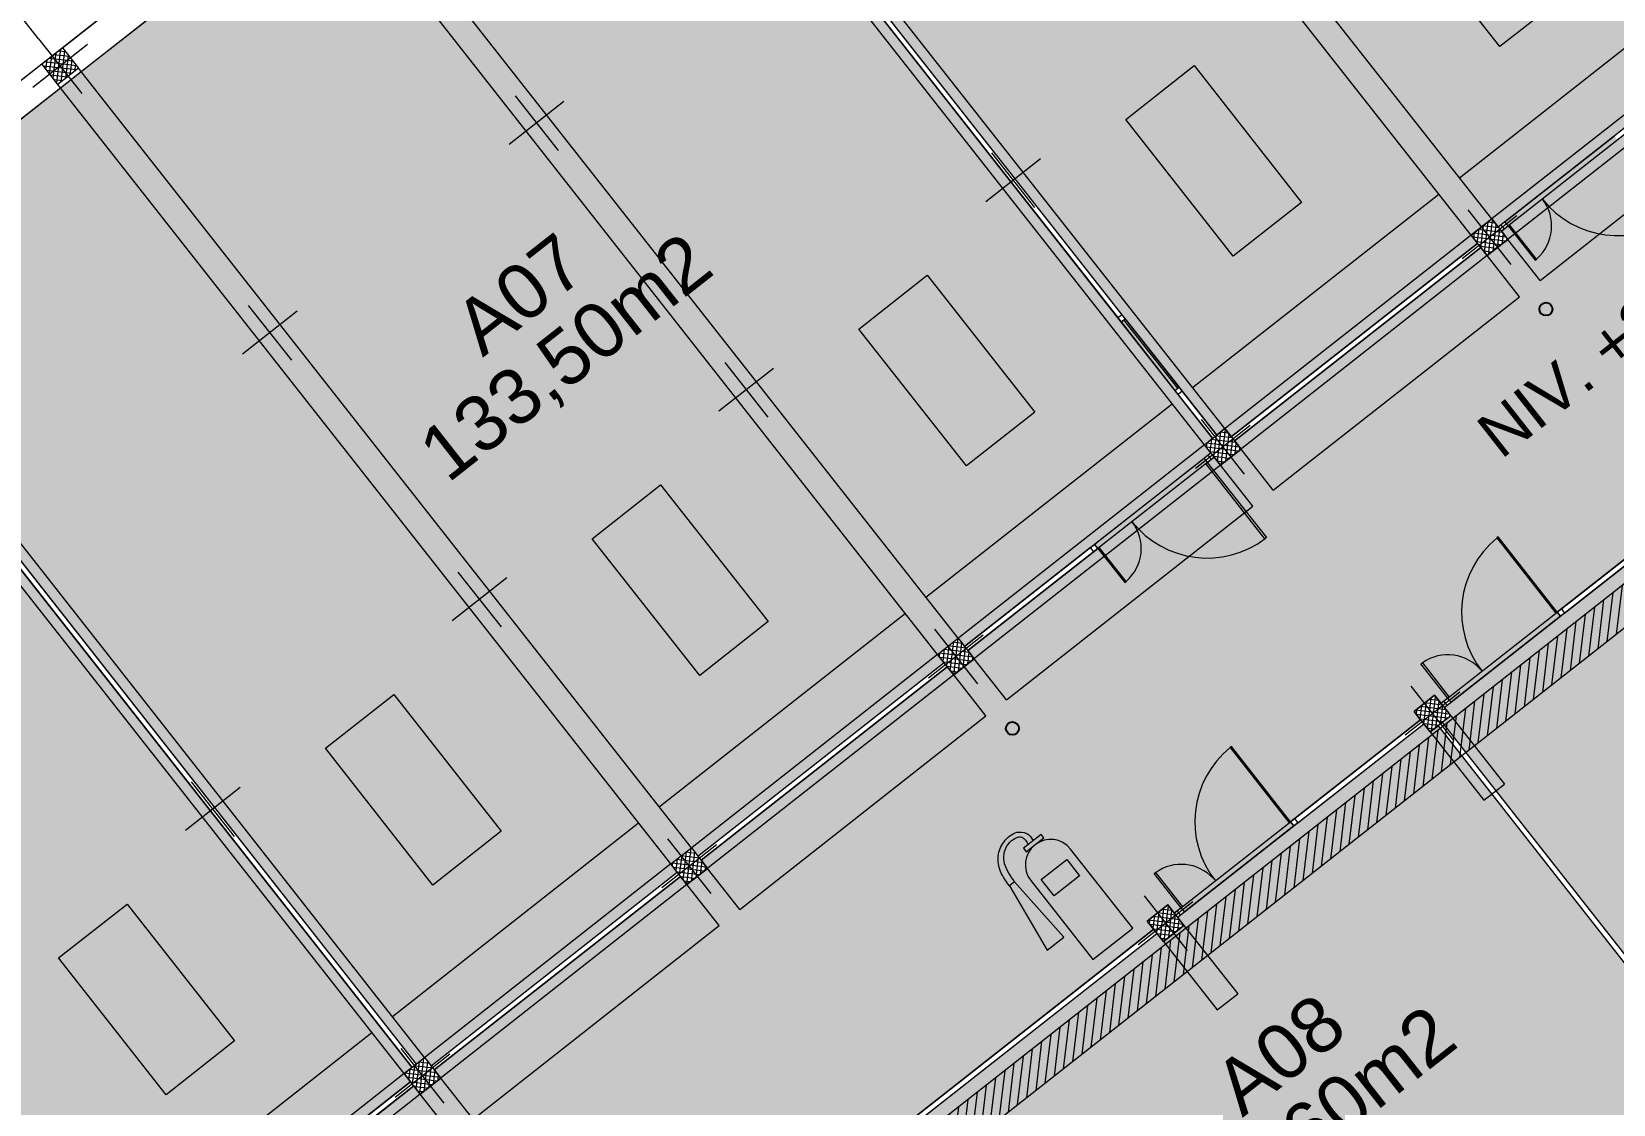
# Model space of a CAD drawing. Header units: metres. Extents: x 2540421 to 2540539, y 1181212 to 1181315.
# Drawn here: x 2540450.45 to 2540468.63, y 1181248.34 to 1181260.68 of the extents above; entities that cross this region are included whole.
import ezdxf

# ---------------------------------------------------------------- set-up
doc = ezdxf.new("R2010")
doc.units = ezdxf.units.M
doc.header["$LTSCALE"] = 5080
doc.linetypes.add('STYLE_01', pattern=[0.136032, 0.068016, -0.068016])
doc.layers.get('0').update_dxf_attribs({"lineweight": 20})
for name, color, linetype, lineweight in [('0-Detection incendie', 7, 'Continuous', 20), ('CLOISONS', 7, 'Continuous', 20), ('coupole', 7, 'Continuous', 20), ('Detection incendie', 7, 'Continuous', 20), ('HEIG-FLOOR', 10, 'Continuous', 20), ('HEIG-PORTES', 130, 'Continuous', 20), ('HEIG-ROOM', 160, 'Continuous', 20), ('L_GENDE', 7, 'Continuous', 20), ('MURS_ET_PILIERS', 7, 'Continuous', 20), ('PORTES', 7, 'Continuous', 20), ('Surface', 7, 'Continuous', 20), ('TRAITILL_S', 7, 'Continuous', 20), ('TRAME-MUR', 7, 'Continuous', 20), ('Z-contour', 7, 'Continuous', 20), ('Z-couleur', 7, 'Continuous', 20)]:
    doc.layers.add(name, color=color, linetype=linetype, lineweight=lineweight)
doc.layers.add('Axe batim.', color=7, linetype='Continuous')
doc.styles.add('Helvetica', font='arial.ttf', dxfattribs={"height": 500})
doc.styles.add('Helvetica (bold)', font='arial.ttf', dxfattribs={"height": 150})

# ---------------------------------------------------------------- blocks, each defined once
blk = doc.blocks.new('Cl-1')
at = {"layer": 'CLOISONS', "linetype": 'Continuous', "lineweight": 20}
for p, q in [((-3560, 180), (-3600, 180)), ((-3600, 120), (-3500, 120)), ((-3500, 180), (-3560, 180)), ((-3560, 180), (-3560, 120)), ((-3500, 120), (-3500, 180)), ((-1900, 120), (-1900, 180)), ((-1900, 180), (-1840, 180)), ((-1840, 120), (-1900, 120)), ((-1840, 180), (-1840, 120)), ((-1840, 180), (0, 180)), ((-1840, 120), (0, 120))]:
    blk.add_line(p, q, dxfattribs=at)
blk = doc.blocks.new('extincteur')
at = {"layer": '0-Detection incendie', "linetype": 'ByBlock', "ltscale": 0.35}
h = blk.add_hatch(color=256, dxfattribs=at)
h.paths.add_polyline_path([(-639, -784), (-397, -784), (-447, 65), (-524, 65)])
edge = h.paths.add_edge_path()
edge.add_spline(control_points=[(-447, 65), (-444, 146), (-437, 305), (-280, 475), (-36, 455), (-55, 346), (-63, 305)], knot_values=[0, 0, 0, 0, 237.468302, 463.385038, 643.510587, 752.415502, 752.415502, 752.415502, 752.415502], degree=3, periodic=0)
edge.add_line((-63, 305), (14, 305))
edge.add_spline(control_points=[(14, 305), (17, 333), (24, 401), (-63, 516), (-240, 520), (-407, 444), (-517, 273), (-521, 139), (-524, 65)], knot_values=[0, 0, 0, 0, 82.013691, 200.371891, 382.455808, 561.214176, 736.872845, 957.472866, 957.472866, 957.472866, 957.472866], degree=3, periodic=0)
edge.add_line((-524, 65), (-447, 65))
h.paths.add_polyline_path([(-129, 305), (-129, 254), (-1, 254), (127, 254), (127, 305)])
h = blk.add_hatch(color=1, dxfattribs=at)
h.paths.add_polyline_path([(291, -38, 1), (-293, -38), (-293, -1192), (291, -1192)])
h.paths.add_polyline_path([(-190, -342), (-190, -104), (183, -104), (183, -342)], flags=16)
for p, q in [((127, 305), (-129, 305)), ((-129, 305), (-129, 254)), ((-129, 254), (-1, 254)), ((-1, 254), (127, 254)), ((127, 254), (127, 305)), ((-524, 65), (-639, -784)), ((-447, 65), (-524, 65)), ((-397, -784), (-447, 65)), ((-639, -784), (-397, -784))]:
    blk.add_line(p, q, dxfattribs=at)
at = {"layer": '0-Detection incendie', "color": 1, "linetype": 'ByBlock', "ltscale": 0.35}
for p, q in [((-293, -38), (-293, -1192)), ((291, -1192), (291, -38)), ((-293, -1192), (291, -1192))]:
    blk.add_line(p, q, dxfattribs=at)
blk.add_lwpolyline([(-190, -104), (183, -104), (183, -342), (-190, -342)], close=True, dxfattribs=at)
blk.add_arc((-1, -38), 292, 0, 180, dxfattribs=at)
at = {"layer": '0-Detection incendie', "linetype": 'ByBlock', "ltscale": 0.35}
for points in [[(-524, 65), (-494, 283), (-397, 430), (-236, 507), (-55, 484), (14, 387), (14, 305)], [(-447, 65), (-409, 299), (-240, 449), (-63, 414), (-63, 305)]]:
    blk.add_spline(points, degree=3, dxfattribs=at)

msp = doc.modelspace()

# ---------------------------------------------------------------- hatches: boundary and pattern name
at = {"layer": 'Detection incendie', "linetype": 'Continuous', "lineweight": 0}
h = msp.add_hatch(dxfattribs=at)
h.set_pattern_fill('ANSI31', color=5, scale=0.03, angle=38.1665, style=0)
h.set_pattern_definition([(83.166527, (2540446.29578, 1180766.048435), (-0.09457336, 0.01133323), [])])
h.paths.add_polyline_path([(2540479, 1181248.587), (2540472.548, 1181256.796), (2540455.182, 1181243.147), (2540461.634, 1181234.938)], flags=16)
h.paths.add_polyline_path([(2540479.562, 1181248.52), (2540472.615, 1181257.358), (2540454.62, 1181243.214), (2540461.567, 1181234.376)])
at = {"layer": 'Z-couleur', "linetype": 'Continuous', "lineweight": 0}
h = msp.add_hatch(color=2, dxfattribs=at)
h.dxf.hatch_style = 1
h.paths.add_polyline_path([(2540451.994, 1181246.162), (2540452.089, 1181246.236), (2540452.014, 1181246.331), (2540454.845, 1181248.555), (2540454.919, 1181248.461), (2540455.155, 1181248.646), (2540455.081, 1181248.741), (2540457.911, 1181250.965), (2540457.985, 1181250.871), (2540458.221, 1181251.056), (2540458.147, 1181251.151), (2540460.977, 1181253.375), (2540461.052, 1181253.281), (2540461.287, 1181253.466), (2540461.213, 1181253.561), (2540462.707, 1181254.735), (2540462.67, 1181254.782), (2540463.928, 1181255.771), (2540463.965, 1181255.724), (2540464.044, 1181255.785), (2540464.118, 1181255.691), (2540464.354, 1181255.876), (2540464.279, 1181255.971), (2540467.11, 1181258.195), (2540467.184, 1181258.101), (2540467.42, 1181258.286), (2540467.346, 1181258.381), (2540467.424, 1181258.442), (2540467.387, 1181258.49), (2540468.645, 1181259.478), (2540468.682, 1181259.431), (2540470.176, 1181260.605), (2540470.25, 1181260.511), (2540470.486, 1181260.696), (2540470.412, 1181260.791), (2540470.491, 1181260.853), (2540470.454, 1181260.9), (2540471.711, 1181261.888), (2540471.749, 1181261.841), (2540473.242, 1181263.015), (2540473.317, 1181262.921), (2540473.552, 1181263.106), (2540473.478, 1181263.201), (2540476.309, 1181265.425), (2540476.383, 1181265.331), (2540476.619, 1181265.516), (2540476.544, 1181265.611), (2540479.375, 1181267.835), (2540479.449, 1181267.741), (2540479.685, 1181267.926), (2540479.611, 1181268.021), (2540479.697, 1181268.089), (2540479.66, 1181268.136), (2540480.95, 1181269.149), (2540480.987, 1181269.102), (2540482.441, 1181270.245), (2540482.515, 1181270.151), (2540482.751, 1181270.336), (2540482.677, 1181270.431), (2540482.756, 1181270.493), (2540482.719, 1181270.54), (2540483.976, 1181271.528), (2540484.014, 1181271.481), (2540485.507, 1181272.655), (2540485.582, 1181272.561), (2540485.817, 1181272.746), (2540485.743, 1181272.841), (2540485.822, 1181272.903), (2540485.785, 1181272.95), (2540487.043, 1181273.938), (2540487.08, 1181273.891), (2540488.574, 1181275.065), (2540488.648, 1181274.971), (2540488.884, 1181275.156), (2540488.809, 1181275.251), (2540491.64, 1181277.475), (2540494.013, 1181274.456), (2540492.519, 1181273.282), (2540492.556, 1181273.235), (2540491.298, 1181272.246), (2540491.261, 1181272.293), (2540491.182, 1181272.232), (2540491.108, 1181272.326), (2540490.872, 1181272.141), (2540490.947, 1181272.046), (2540489.453, 1181270.872), (2540489.49, 1181270.825), (2540488.232, 1181269.836), (2540488.195, 1181269.883), (2540488.116, 1181269.822), (2540488.042, 1181269.916), (2540487.806, 1181269.731), (2540487.88, 1181269.636), (2540486.426, 1181268.493), (2540486.463, 1181268.446), (2540485.173, 1181267.432), (2540485.136, 1181267.48), (2540485.05, 1181267.412), (2540484.976, 1181267.506), (2540484.74, 1181267.321), (2540484.814, 1181267.226), (2540481.984, 1181265.002), (2540481.91, 1181265.096), (2540481.674, 1181264.911), (2540481.748, 1181264.816), (2540480.293, 1181263.673), (2540480.33, 1181263.626), (2540479.041, 1181262.612), (2540479.004, 1181262.66), (2540478.917, 1181262.592), (2540478.843, 1181262.686), (2540478.607, 1181262.501), (2540478.682, 1181262.406), (2540477.227, 1181261.263), (2540477.264, 1181261.216), (2540475.975, 1181260.202), (2540475.938, 1181260.25), (2540475.851, 1181260.182), (2540475.777, 1181260.276), (2540475.541, 1181260.091), (2540475.615, 1181259.996), (2540472.785, 1181257.772), (2540472.711, 1181257.866), (2540472.475, 1181257.681), (2540472.549, 1181257.586), (2540469.719, 1181255.362), (2540469.645, 1181255.456), (2540469.409, 1181255.271), (2540469.483, 1181255.176), (2540467.989, 1181254.002), (2540468.026, 1181253.955), (2540466.768, 1181252.966), (2540466.731, 1181253.013), (2540466.652, 1181252.952), (2540466.578, 1181253.046), (2540466.342, 1181252.861), (2540466.417, 1181252.766), (2540464.923, 1181251.592), (2540464.96, 1181251.545), (2540463.702, 1181250.556), (2540463.665, 1181250.603), (2540463.586, 1181250.542), (2540463.512, 1181250.636), (2540463.276, 1181250.451), (2540463.35, 1181250.356), (2540460.517, 1181248.129), (2540460.443, 1181248.224), (2540460.21, 1181248.041), (2540460.284, 1181247.946), (2540458.79, 1181246.772), (2540458.827, 1181246.725), (2540457.569, 1181245.736), (2540457.532, 1181245.783), (2540457.454, 1181245.722), (2540457.38, 1181245.816), (2540457.144, 1181245.631), (2540457.221, 1181245.532), (2540454.39, 1181243.308), (2540454.313, 1181243.406), (2540454.219, 1181243.332)])
at = {"layer": 'Z-couleur', "linetype": 'Continuous', "lineweight": 0, "true_color": 0xffd1ff}
h = msp.add_hatch(color=7, dxfattribs=at)
h.paths.add_polyline_path([(2540462.351, 1181264.541), (2540459.285, 1181262.131), (2540462.986, 1181257.422), (2540463.023, 1181257.375), (2540462.976, 1181257.338), (2540463.594, 1181256.551), (2540463.641, 1181256.588), (2540463.678, 1181256.541), (2540464.074, 1181256.038), (2540464.168, 1181256.112), (2540464.242, 1181256.018), (2540467.073, 1181258.242), (2540466.999, 1181258.337), (2540467.235, 1181258.522), (2540467.309, 1181258.428), (2540467.34, 1181258.453), (2540467.387, 1181258.49), (2540468.645, 1181259.478), (2540468.692, 1181259.515), (2540470.139, 1181260.652), (2540470.065, 1181260.747), (2540470.159, 1181260.821), (2540469.727, 1181261.371), (2540469.774, 1181261.408), (2540469.156, 1181262.195), (2540469.109, 1181262.158), (2540465.327, 1181266.969), (2540465.29, 1181267.016), (2540465.337, 1181267.053), (2540464.719, 1181267.84), (2540464.672, 1181267.803), (2540463.146, 1181269.745), (2540463.051, 1181269.67), (2540460.221, 1181267.446), (2540460.126, 1181267.372)])
h.paths.add_polyline_path([(2540462.721, 1181258.325), (2540462.726, 1181258.318), (2540462.719, 1181258.313), (2540462.714, 1181258.32)], flags=16)
h.paths.add_polyline_path([(2540469.205, 1181260.362), (2540469.211, 1181260.367), (2540469.216, 1181260.361), (2540469.21, 1181260.356)], flags=16)
h = msp.add_hatch(color=7, dxfattribs=at)
h.paths.add_polyline_path([(2540451.022, 1181260.216), (2540450.786, 1181260.03), (2540447.956, 1181257.806), (2540447.858, 1181257.729), (2540454.872, 1181248.806), (2540454.969, 1181248.882), (2540455.044, 1181248.788), (2540457.874, 1181251.012), (2540457.8, 1181251.107), (2540458.036, 1181251.292), (2540458.11, 1181251.198), (2540460.94, 1181253.422), (2540460.866, 1181253.517), (2540461.102, 1181253.702), (2540461.176, 1181253.608), (2540462.623, 1181254.745), (2540462.67, 1181254.782), (2540463.928, 1181255.771), (2540464.007, 1181255.832), (2540463.932, 1181255.927), (2540464.027, 1181256.001), (2540463.594, 1181256.551), (2540462.976, 1181257.338), (2540459.194, 1181262.149), (2540459.157, 1181262.196), (2540459.204, 1181262.233), (2540458.587, 1181263.02), (2540458.539, 1181262.983), (2540457.013, 1181264.925), (2540456.919, 1181264.85), (2540454.088, 1181262.626), (2540453.852, 1181262.44)])
h.paths.add_polyline_path([(2540463.072, 1181255.542), (2540463.079, 1181255.547), (2540463.084, 1181255.541), (2540463.077, 1181255.536)], flags=16)
h = msp.add_hatch(color=7, dxfattribs=at)
h.paths.add_polyline_path([(2540441.823, 1181252.986), (2540441.729, 1181252.912), (2540448.743, 1181243.988), (2540448.837, 1181244.062), (2540448.911, 1181243.968), (2540448.943, 1181243.993), (2540448.99, 1181244.03), (2540450.248, 1181245.018), (2540450.295, 1181245.055), (2540451.742, 1181246.192), (2540451.667, 1181246.287), (2540451.903, 1181246.472), (2540451.977, 1181246.378), (2540454.808, 1181248.602), (2540454.734, 1181248.697), (2540454.825, 1181248.769), (2540447.811, 1181257.692), (2540447.72, 1181257.62), (2540444.89, 1181255.396), (2540444.654, 1181255.21)])
h.paths.add_polyline_path([(2540450.814, 1181245.907), (2540450.819, 1181245.901), (2540450.812, 1181245.896), (2540450.807, 1181245.902)], flags=16)
h = msp.add_hatch(color=7, dxfattribs=at)
h.paths.add_polyline_path([(2540469.756, 1181255.314), (2540469.83, 1181255.22), (2540469.594, 1181255.035), (2540469.52, 1181255.129), (2540468.073, 1181253.992), (2540468.026, 1181253.955), (2540466.768, 1181252.966), (2540466.689, 1181252.904), (2540466.764, 1181252.81), (2540466.665, 1181252.733), (2540468.89, 1181249.902), (2540468.988, 1181249.98), (2540469.174, 1181249.744), (2540469.075, 1181249.667), (2540471.3, 1181246.836), (2540471.398, 1181246.913), (2540471.472, 1181246.819), (2540473.391, 1181248.327), (2540473.438, 1181248.364), (2540474.224, 1181248.982), (2540474.271, 1181249.019), (2540474.303, 1181249.044), (2540474.229, 1181249.138), (2540474.465, 1181249.323), (2540474.539, 1181249.229), (2540476.457, 1181250.737), (2540476.504, 1181250.774), (2540477.29, 1181251.392), (2540477.338, 1181251.429), (2540477.369, 1181251.454), (2540477.295, 1181251.548), (2540477.385, 1181251.619), (2540475.161, 1181254.45), (2540475.07, 1181254.378), (2540474.885, 1181254.614), (2540474.975, 1181254.685), (2540472.751, 1181257.516), (2540472.66, 1181257.445), (2540472.586, 1181257.539)])
h.paths.add_polyline_path([(2540472.055, 1181252.39), (2540471.819, 1181252.204), (2540472.004, 1181251.968), (2540472.24, 1181252.154)], flags=17)
h.paths.add_polyline_path([(2540472.091, 1181256.706), (2540472.086, 1181256.712), (2540472.092, 1181256.717), (2540472.097, 1181256.711)], flags=16)
h.paths.add_polyline_path([(2540469.031, 1181254.301), (2540469.025, 1181254.296), (2540469.02, 1181254.302), (2540469.026, 1181254.307)], flags=16)
h = msp.add_hatch(color=7, dxfattribs=at)
h.paths.add_polyline_path([(2540471.237, 1181246.634), (2540471.162, 1181246.728), (2540471.253, 1181246.799), (2540469.028, 1181249.63), (2540468.938, 1181249.558), (2540468.752, 1181249.794), (2540468.843, 1181249.865), (2540466.618, 1181252.696), (2540466.528, 1181252.625), (2540466.454, 1181252.719), (2540465.007, 1181251.582), (2540464.96, 1181251.545), (2540463.702, 1181250.556), (2540463.623, 1181250.494), (2540463.697, 1181250.4), (2540463.462, 1181250.215), (2540463.387, 1181250.309), (2540460.557, 1181248.084), (2540460.631, 1181247.99), (2540460.533, 1181247.913), (2540462.757, 1181245.082), (2540462.856, 1181245.16), (2540463.041, 1181244.924), (2540462.943, 1181244.847), (2540465.167, 1181242.016), (2540465.266, 1181242.093), (2540465.34, 1181241.999), (2540468.17, 1181244.224), (2540468.096, 1181244.318), (2540468.332, 1181244.503), (2540468.406, 1181244.409), (2540468.485, 1181244.471), (2540469.271, 1181245.089), (2540469.318, 1181245.126)])
h.paths.add_polyline_path([(2540466.107, 1181247.334), (2540465.922, 1181247.57), (2540465.686, 1181247.384), (2540465.872, 1181247.148)], flags=17)
h.paths.add_polyline_path([(2540465.959, 1181251.886), (2540465.953, 1181251.892), (2540465.96, 1181251.897), (2540465.965, 1181251.891)], flags=16)

# ---------------------------------------------------------------- linework, layer by layer
at = {"color": 7, "linetype": 'Continuous', "lineweight": 20}
for p, q in [((2540450.806, 1181260.491), (2540453.636, 1181262.716)), ((2540451.022, 1181260.216), (2540453.852, 1181262.44)), ((2540447.739, 1181258.081), (2540450.57, 1181260.306)), ((2540450.786, 1181260.03), (2540451.022, 1181260.216)), ((2540447.956, 1181257.806), (2540450.786, 1181260.03))]:
    msp.add_line(p, q, dxfattribs=at)
at = {"layer": 'Axe batim.', "color": 0, "linetype": 'Continuous', "lineweight": 0}
msp.add_line((2540450.533, 1181260.595), (2540450.039, 1181261.224), dxfattribs=at)
at = {"layer": 'Axe batim.', "color": 250, "linetype": 'Continuous', "lineweight": 0}
for p, q in [((2540451.095, 1181260.528), (2540450.466, 1181260.033)), ((2540450.533, 1181260.595), (2540451.028, 1181259.966)), ((2540456.01, 1181259.939), (2540456.504, 1181259.31)), ((2540456.571, 1181259.871), (2540455.942, 1181259.377)), ((2540462.047, 1181259.215), (2540461.419, 1181258.721)), ((2540461.486, 1181259.282), (2540461.98, 1181258.653)), ((2540466.962, 1181258.626), (2540467.456, 1181257.997)), ((2540467.524, 1181258.559), (2540466.895, 1181258.064)), ((2540452.943, 1181257.529), (2540453.438, 1181256.9)), ((2540453.505, 1181257.461), (2540452.876, 1181256.967)), ((2540458.981, 1181256.805), (2540458.352, 1181256.311)), ((2540458.42, 1181256.872), (2540458.914, 1181256.243)), ((2540464.457, 1181256.149), (2540463.829, 1181255.654)), ((2540463.896, 1181256.216), (2540464.39, 1181255.587)), ((2540455.353, 1181254.462), (2540455.848, 1181253.833)), ((2540455.915, 1181254.395), (2540455.286, 1181253.901)), ((2540461.391, 1181253.739), (2540460.762, 1181253.244)), ((2540460.83, 1181253.806), (2540461.324, 1181253.177)), ((2540466.306, 1181253.15), (2540466.8, 1181252.521)), ((2540466.867, 1181253.083), (2540466.239, 1181252.588)), ((2540452.849, 1181251.985), (2540452.22, 1181251.491)), ((2540452.287, 1181252.052), (2540452.781, 1181251.423)), ((2540457.763, 1181251.396), (2540458.258, 1181250.767)), ((2540458.325, 1181251.329), (2540457.696, 1181250.834)), ((2540463.801, 1181250.673), (2540463.172, 1181250.178)), ((2540463.24, 1181250.74), (2540463.734, 1181250.111)), ((2540454.697, 1181248.986), (2540455.191, 1181248.357)), ((2540455.259, 1181248.919), (2540454.63, 1181248.424))]:
    msp.add_line(p, q, dxfattribs=at)
at = {"layer": 'CLOISONS', "linetype": 'Continuous', "lineweight": 20}
for p, q in [((2540459.194, 1181262.149), (2540462.976, 1181257.338)), ((2540462.986, 1181257.422), (2540459.242, 1181262.186)), ((2540467.34, 1181258.453), (2540467.309, 1181258.428)), ((2540467.387, 1181258.49), (2540467.34, 1181258.453)), ((2540467.34, 1181258.453), (2540467.377, 1181258.405)), ((2540467.346, 1181258.381), (2540467.424, 1181258.442)), ((2540467.424, 1181258.442), (2540467.387, 1181258.49)), ((2540464.242, 1181256.018), (2540467.073, 1181258.242)), ((2540464.279, 1181255.971), (2540467.11, 1181258.195)), ((2540447.858, 1181257.729), (2540454.872, 1181248.806)), ((2540454.825, 1181248.769), (2540447.811, 1181257.692)), ((2540462.986, 1181257.422), (2540462.939, 1181257.385)), ((2540462.976, 1181257.338), (2540463.023, 1181257.375)), ((2540463.023, 1181257.375), (2540462.986, 1181257.422)), ((2540463.594, 1181256.551), (2540463.641, 1181256.588)), ((2540463.594, 1181256.551), (2540464.027, 1181256.001)), ((2540463.678, 1181256.541), (2540463.631, 1181256.504)), ((2540463.641, 1181256.588), (2540463.678, 1181256.541)), ((2540463.678, 1181256.541), (2540464.074, 1181256.038)), ((2540458.11, 1181251.198), (2540460.94, 1181253.422)), ((2540458.147, 1181251.151), (2540460.977, 1181253.375)), ((2540464.97, 1181251.629), (2540466.417, 1181252.766)), ((2540465.007, 1181251.582), (2540466.454, 1181252.719)), ((2540466.618, 1181252.696), (2540468.843, 1181249.865)), ((2540466.665, 1181252.733), (2540468.89, 1181249.902)), ((2540464.923, 1181251.592), (2540464.97, 1181251.629)), ((2540464.96, 1181251.545), (2540464.923, 1181251.592)), ((2540465.007, 1181251.582), (2540464.96, 1181251.545)), ((2540464.97, 1181251.629), (2540465.007, 1181251.582)), ((2540455.044, 1181248.788), (2540457.874, 1181251.012)), ((2540455.081, 1181248.741), (2540457.911, 1181250.965)), ((2540463.665, 1181250.603), (2540463.618, 1181250.566)), ((2540463.702, 1181250.556), (2540463.665, 1181250.603)), ((2540463.618, 1181250.566), (2540463.586, 1181250.542)), ((2540463.618, 1181250.566), (2540463.655, 1181250.519)), ((2540463.623, 1181250.494), (2540463.702, 1181250.556)), ((2540460.517, 1181248.129), (2540463.347, 1181250.354)), ((2540460.554, 1181248.082), (2540463.384, 1181250.307)), ((2540451.977, 1181246.378), (2540454.808, 1181248.602)), ((2540452.014, 1181246.331), (2540454.845, 1181248.555))]:
    msp.add_line(p, q, dxfattribs=at)
at = {"layer": 'coupole', "color": 7, "lineweight": 20}
for p, q in [((2540467.33, 1181260.505), (2540466.094, 1181262.077)), ((2540468.116, 1181261.123), (2540467.33, 1181260.505)), ((2540463.028, 1181259.667), (2540463.814, 1181260.285)), ((2540463.814, 1181260.285), (2540465.05, 1181258.713)), ((2540464.263, 1181258.095), (2540463.028, 1181259.667)), ((2540463.028, 1181259.667), (2540463.028, 1181259.667)), ((2540465.05, 1181258.713), (2540464.263, 1181258.095)), ((2540459.961, 1181257.257), (2540460.747, 1181257.875)), ((2540460.747, 1181257.875), (2540461.983, 1181256.303)), ((2540461.197, 1181255.685), (2540459.961, 1181257.257)), ((2540459.961, 1181257.257), (2540459.961, 1181257.257)), ((2540461.983, 1181256.303), (2540461.197, 1181255.685)), ((2540456.895, 1181254.847), (2540457.681, 1181255.465)), ((2540457.681, 1181255.465), (2540458.917, 1181253.893)), ((2540458.131, 1181253.275), (2540456.895, 1181254.847)), ((2540456.895, 1181254.847), (2540456.895, 1181254.847)), ((2540458.917, 1181253.893), (2540458.131, 1181253.275)), ((2540453.829, 1181252.437), (2540454.615, 1181253.055)), ((2540454.615, 1181253.055), (2540455.851, 1181251.483)), ((2540455.065, 1181250.865), (2540453.829, 1181252.437)), ((2540453.829, 1181252.437), (2540453.829, 1181252.437)), ((2540455.851, 1181251.483), (2540455.065, 1181250.865)), ((2540450.763, 1181250.027), (2540451.549, 1181250.645)), ((2540451.549, 1181250.645), (2540452.785, 1181249.073)), ((2540451.998, 1181248.455), (2540450.763, 1181250.027)), ((2540450.763, 1181250.027), (2540450.763, 1181250.027)), ((2540452.785, 1181249.073), (2540451.998, 1181248.455))]:
    msp.add_line(p, q, dxfattribs=at)
at = {"layer": 'Detection incendie', "color": 5, "linetype": 'Continuous', "lineweight": 20, "flags": 128}
for points in [[(2540479.562, 1181248.52), (2540472.615, 1181257.358), (2540454.62, 1181243.214), (2540461.567, 1181234.376)], [(2540479, 1181248.587), (2540472.548, 1181256.796), (2540455.182, 1181243.147), (2540461.634, 1181234.938)]]:
    msp.add_lwpolyline(points, close=True, dxfattribs=at)
at = {"layer": 'HEIG-FLOOR', "flags": 128}
msp.add_lwpolyline([(2540502.932, 1181301.461), (2540426.04, 1181241.026), (2540433.455, 1181231.591), (2540439.643, 1181236.454), (2540441.867, 1181233.624), (2540441.812, 1181233.581), (2540442.847, 1181232.264), (2540440.017, 1181230.039), (2540438.982, 1181231.356), (2540438.746, 1181231.171), (2540439.781, 1181229.854), (2540433.649, 1181225.034), (2540433.834, 1181224.798), (2540436.9, 1181227.208), (2540443.071, 1181219.357), (2540449.235, 1181224.202), (2540451.645, 1181221.136), (2540457.954, 1181226.095), (2540455.569, 1181229.13), (2540501.621, 1181265.326)], dxfattribs=at)
at = {"layer": 'HEIG-PORTES', "linetype": 'Continuous', "lineweight": 20}
for p, q in [((2540467.44, 1181258.455), (2540467.424, 1181258.442)), ((2540467.424, 1181258.442), (2540467.733, 1181258.049)), ((2540467.749, 1181258.062), (2540467.44, 1181258.455)), ((2540467.733, 1181258.049), (2540467.749, 1181258.062)), ((2540463.949, 1181255.711), (2540463.965, 1181255.724)), ((2540464.629, 1181254.846), (2540463.949, 1181255.711)), ((2540463.965, 1181255.724), (2540464.645, 1181254.859)), ((2540464.645, 1181254.859), (2540464.629, 1181254.846)), ((2540467.309, 1181254.867), (2540467.294, 1181254.855)), ((2540467.294, 1181254.855), (2540467.973, 1181253.99)), ((2540467.989, 1181254.002), (2540467.309, 1181254.867)), ((2540462.723, 1181254.747), (2540462.707, 1181254.735)), ((2540462.707, 1181254.735), (2540463.016, 1181254.342)), ((2540463.032, 1181254.354), (2540462.723, 1181254.747)), ((2540463.016, 1181254.342), (2540463.032, 1181254.354)), ((2540467.973, 1181253.99), (2540467.989, 1181254.002)), ((2540466.422, 1181253.407), (2540466.438, 1181253.419)), ((2540466.731, 1181253.013), (2540466.422, 1181253.407)), ((2540466.438, 1181253.419), (2540466.747, 1181253.026)), ((2540466.747, 1181253.026), (2540466.731, 1181253.013)), ((2540464.243, 1181252.457), (2540464.227, 1181252.445)), ((2540464.227, 1181252.445), (2540464.907, 1181251.58)), ((2540464.923, 1181251.592), (2540464.243, 1181252.457)), ((2540464.907, 1181251.58), (2540464.923, 1181251.592)), ((2540463.356, 1181250.997), (2540463.372, 1181251.009)), ((2540463.665, 1181250.603), (2540463.356, 1181250.997)), ((2540463.372, 1181251.009), (2540463.681, 1181250.616)), ((2540463.681, 1181250.616), (2540463.665, 1181250.603))]:
    msp.add_line(p, q, dxfattribs=at)
for centre, radius, start, end in [((2540467.424, 1181258.442), 0.5, 310.4571, 38.1665), ((2540468.682, 1181259.431), 1.1, 218.1665, 307.2681), ((2540462.707, 1181254.735), 0.5, 310.4571, 38.1665), ((2540463.965, 1181255.724), 1.1, 218.1665, 307.2681), ((2540467.989, 1181254.002), 1.1, 129.065, 218.1665), ((2540466.731, 1181253.013), 0.5, 38.1665, 125.8759), ((2540464.923, 1181251.592), 1.1, 129.065, 218.1665), ((2540463.665, 1181250.603), 0.5, 42.7555, 125.8759)]:
    msp.add_arc(centre, radius, start, end, dxfattribs=at)
at = {"layer": 'HEIG-ROOM', "flags": 128}
for points in [[(2540459.285, 1181262.131), (2540462.351, 1181264.541), (2540460.126, 1181267.372), (2540463.146, 1181269.745), (2540470.159, 1181260.821), (2540470.065, 1181260.747), (2540470.139, 1181260.652), (2540467.309, 1181258.428), (2540467.235, 1181258.522), (2540466.999, 1181258.337), (2540467.073, 1181258.242), (2540464.242, 1181256.018), (2540464.168, 1181256.112), (2540464.074, 1181256.038)], [(2540454.872, 1181248.806), (2540454.969, 1181248.882), (2540455.044, 1181248.788), (2540457.874, 1181251.012), (2540457.8, 1181251.107), (2540458.036, 1181251.292), (2540458.11, 1181251.198), (2540460.94, 1181253.422), (2540460.866, 1181253.517), (2540461.102, 1181253.702), (2540461.176, 1181253.608), (2540464.007, 1181255.832), (2540463.932, 1181255.927), (2540464.027, 1181256.001), (2540457.013, 1181264.925), (2540447.858, 1181257.729)], [(2540448.911, 1181243.968), (2540448.837, 1181244.062), (2540448.743, 1181243.988), (2540441.729, 1181252.912), (2540447.811, 1181257.692), (2540454.825, 1181248.769), (2540454.734, 1181248.697), (2540454.808, 1181248.602), (2540451.977, 1181246.378), (2540451.903, 1181246.472), (2540451.667, 1181246.287), (2540451.742, 1181246.192)]]:
    msp.add_lwpolyline(points, close=True, dxfattribs=at)
for points in [[(2540470.176, 1181260.605), (2540467.346, 1181258.381), (2540467.42, 1181258.286), (2540467.184, 1181258.101), (2540467.11, 1181258.195), (2540464.279, 1181255.971), (2540464.354, 1181255.876), (2540464.118, 1181255.691), (2540464.044, 1181255.785), (2540461.213, 1181253.561), (2540461.287, 1181253.466), (2540461.052, 1181253.281), (2540460.977, 1181253.375), (2540458.147, 1181251.151), (2540458.221, 1181251.056), (2540457.985, 1181250.871), (2540457.911, 1181250.965), (2540455.081, 1181248.741), (2540455.155, 1181248.646), (2540454.919, 1181248.461), (2540454.845, 1181248.555), (2540452.014, 1181246.331)], [(2540460.52, 1181248.132), (2540463.35, 1181250.356), (2540463.276, 1181250.451), (2540463.512, 1181250.636), (2540463.586, 1181250.542), (2540466.417, 1181252.766), (2540466.342, 1181252.861), (2540466.578, 1181253.046), (2540466.652, 1181252.952), (2540469.483, 1181255.176)], [(2540469.52, 1181255.129), (2540466.689, 1181252.904), (2540466.764, 1181252.81), (2540466.665, 1181252.733), (2540468.89, 1181249.902)], [(2540471.237, 1181246.634), (2540468.406, 1181244.409), (2540468.332, 1181244.503), (2540468.096, 1181244.318), (2540468.17, 1181244.224), (2540465.34, 1181241.999), (2540465.266, 1181242.093), (2540465.167, 1181242.016), (2540462.943, 1181244.847), (2540463.041, 1181244.924), (2540462.856, 1181245.16), (2540462.757, 1181245.082), (2540460.533, 1181247.913), (2540460.631, 1181247.99), (2540460.557, 1181248.084), (2540463.387, 1181250.309), (2540463.462, 1181250.215), (2540463.697, 1181250.4), (2540463.623, 1181250.494), (2540466.454, 1181252.719), (2540466.528, 1181252.625), (2540466.618, 1181252.696), (2540468.843, 1181249.865)]]:
    msp.add_lwpolyline(points, dxfattribs=at)
at = {"layer": 'MURS_ET_PILIERS', "color": 7, "linetype": 'Continuous', "lineweight": 20}
for p, q in [((2540450.57, 1181260.306), (2540450.806, 1181260.491)), ((2540450.806, 1181260.491), (2540450.991, 1181260.255)), ((2540450.755, 1181260.07), (2540450.57, 1181260.306)), ((2540450.57, 1181260.306), (2540450.57, 1181260.306)), ((2540450.991, 1181260.255), (2540450.755, 1181260.07)), ((2540466.999, 1181258.337), (2540467.235, 1181258.522)), ((2540467.235, 1181258.522), (2540467.42, 1181258.286)), ((2540467.184, 1181258.101), (2540466.999, 1181258.337)), ((2540466.999, 1181258.337), (2540466.999, 1181258.337)), ((2540467.42, 1181258.286), (2540467.184, 1181258.101)), ((2540463.932, 1181255.927), (2540464.168, 1181256.112)), ((2540464.168, 1181256.112), (2540464.354, 1181255.876)), ((2540464.118, 1181255.691), (2540463.932, 1181255.927)), ((2540463.932, 1181255.927), (2540463.932, 1181255.927)), ((2540464.354, 1181255.876), (2540464.118, 1181255.691)), ((2540460.866, 1181253.517), (2540461.102, 1181253.702)), ((2540461.102, 1181253.702), (2540461.287, 1181253.466)), ((2540461.052, 1181253.281), (2540460.866, 1181253.517)), ((2540460.866, 1181253.517), (2540460.866, 1181253.517)), ((2540461.287, 1181253.466), (2540461.052, 1181253.281)), ((2540466.342, 1181252.861), (2540466.578, 1181253.046)), ((2540466.578, 1181253.046), (2540466.764, 1181252.81)), ((2540466.528, 1181252.625), (2540466.342, 1181252.861)), ((2540466.342, 1181252.861), (2540466.342, 1181252.861)), ((2540466.764, 1181252.81), (2540466.528, 1181252.625)), ((2540457.8, 1181251.107), (2540458.036, 1181251.292)), ((2540458.036, 1181251.292), (2540458.221, 1181251.056)), ((2540457.985, 1181250.871), (2540457.8, 1181251.107)), ((2540457.8, 1181251.107), (2540457.8, 1181251.107)), ((2540458.221, 1181251.056), (2540457.985, 1181250.871)), ((2540463.276, 1181250.451), (2540463.512, 1181250.636)), ((2540463.512, 1181250.636), (2540463.697, 1181250.4)), ((2540463.462, 1181250.215), (2540463.276, 1181250.451)), ((2540463.276, 1181250.451), (2540463.276, 1181250.451)), ((2540463.697, 1181250.4), (2540463.462, 1181250.215)), ((2540454.734, 1181248.697), (2540454.969, 1181248.882)), ((2540454.969, 1181248.882), (2540455.155, 1181248.646)), ((2540454.919, 1181248.461), (2540454.734, 1181248.697)), ((2540454.734, 1181248.697), (2540454.734, 1181248.697)), ((2540455.155, 1181248.646), (2540454.919, 1181248.461))]:
    msp.add_line(p, q, dxfattribs=at)
at = {"layer": 'MURS_ET_PILIERS', "linetype": 'Continuous', "lineweight": 25}
for centre in [(2540467.858, 1181257.486), (2540461.726, 1181252.666)]:
    msp.add_circle(centre, 0.075, dxfattribs=at)
at = {"layer": 'PORTES', "linetype": 'Continuous', "lineweight": 20}
for p, q in [((2540463.626, 1181256.576), (2540463.008, 1181257.362)), ((2540463.023, 1181257.375), (2540463.641, 1181256.588)), ((2540463.641, 1181256.588), (2540463.626, 1181256.576))]:
    msp.add_line(p, q, dxfattribs=at)
at = {"layer": 'TRAITILL_S', "color": 7, "linetype": 'STYLE_01', "lineweight": 20}
for p, q in [((2540467.235, 1181258.522), (2540460.19, 1181267.485)), ((2540466.999, 1181258.337), (2540459.954, 1181267.3)), ((2540464.168, 1181256.112), (2540457.124, 1181265.075)), ((2540463.932, 1181255.927), (2540456.888, 1181264.89)), ((2540461.102, 1181253.702), (2540454.057, 1181262.665)), ((2540460.866, 1181253.517), (2540453.822, 1181262.48)), ((2540466.864, 1181258.994), (2540469.694, 1181261.219)), ((2540470.065, 1181260.747), (2540467.242, 1181258.528)), ((2540470.25, 1181260.511), (2540467.428, 1181258.293)), ((2540458.036, 1181251.292), (2540450.991, 1181260.255)), ((2540457.8, 1181251.107), (2540450.755, 1181260.07)), ((2540467.791, 1181257.815), (2540470.621, 1181260.039)), ((2540467.791, 1181257.815), (2540470.621, 1181260.039)), ((2540463.797, 1181256.584), (2540466.628, 1181258.809)), ((2540466.999, 1181258.337), (2540464.176, 1181256.118)), ((2540467.791, 1181257.815), (2540467.42, 1181258.286)), ((2540467.791, 1181257.815), (2540467.42, 1181258.286)), ((2540467.184, 1181258.101), (2540464.361, 1181255.883)), ((2540467.555, 1181257.629), (2540467.184, 1181258.101)), ((2540467.555, 1181257.629), (2540467.184, 1181258.101)), ((2540454.969, 1181248.882), (2540447.925, 1181257.845)), ((2540454.734, 1181248.697), (2540447.689, 1181257.66)), ((2540464.724, 1181255.405), (2540467.555, 1181257.629)), ((2540464.724, 1181255.405), (2540467.555, 1181257.629)), ((2540460.731, 1181254.174), (2540463.562, 1181256.399)), ((2540463.932, 1181255.927), (2540461.11, 1181253.708)), ((2540464.724, 1181255.405), (2540464.354, 1181255.876)), ((2540464.724, 1181255.405), (2540464.354, 1181255.876)), ((2540464.118, 1181255.691), (2540461.295, 1181253.473)), ((2540464.489, 1181255.219), (2540464.118, 1181255.691)), ((2540464.489, 1181255.219), (2540464.118, 1181255.691)), ((2540461.658, 1181252.995), (2540464.489, 1181255.219)), ((2540461.658, 1181252.995), (2540464.489, 1181255.219)), ((2540457.665, 1181251.764), (2540460.495, 1181253.989)), ((2540460.866, 1181253.517), (2540458.044, 1181251.298)), ((2540461.658, 1181252.995), (2540461.287, 1181253.466)), ((2540461.658, 1181252.995), (2540461.287, 1181253.466)), ((2540461.052, 1181253.281), (2540458.229, 1181251.063)), ((2540461.422, 1181252.809), (2540461.052, 1181253.281)), ((2540461.422, 1181252.809), (2540461.052, 1181253.281)), ((2540458.592, 1181250.585), (2540461.422, 1181252.809)), ((2540458.592, 1181250.585), (2540461.422, 1181252.809)), ((2540466.764, 1181252.81), (2540467.382, 1181252.024)), ((2540466.528, 1181252.625), (2540467.146, 1181251.839)), ((2540467.146, 1181251.839), (2540467.382, 1181252.024)), ((2540454.599, 1181249.354), (2540457.429, 1181251.579)), ((2540457.8, 1181251.107), (2540454.977, 1181248.888)), ((2540458.592, 1181250.585), (2540458.221, 1181251.056)), ((2540458.592, 1181250.585), (2540458.221, 1181251.056)), ((2540457.985, 1181250.871), (2540455.163, 1181248.653)), ((2540458.356, 1181250.399), (2540457.985, 1181250.871)), ((2540455.526, 1181248.175), (2540458.356, 1181250.399)), ((2540463.697, 1181250.4), (2540464.315, 1181249.614)), ((2540463.462, 1181250.215), (2540464.079, 1181249.429)), ((2540464.079, 1181249.429), (2540464.315, 1181249.614)), ((2540451.532, 1181246.944), (2540454.363, 1181249.169)), ((2540454.734, 1181248.697), (2540451.911, 1181246.478)), ((2540455.526, 1181248.175), (2540455.155, 1181248.646)), ((2540455.526, 1181248.175), (2540455.155, 1181248.646)), ((2540455.526, 1181248.175), (2540455.155, 1181248.646)), ((2540454.919, 1181248.461), (2540452.096, 1181246.243)), ((2540455.29, 1181247.989), (2540454.919, 1181248.461))]:
    msp.add_line(p, q, dxfattribs=at)
at = {"layer": 'TRAME-MUR', "color": 7, "linetype": 'Continuous', "lineweight": 20}
for p, q in [((2540450.57, 1181260.306), (2540450.806, 1181260.491)), ((2540450.806, 1181260.491), (2540450.991, 1181260.255)), ((2540450.755, 1181260.07), (2540450.57, 1181260.306)), ((2540450.57, 1181260.306), (2540450.57, 1181260.306)), ((2540450.991, 1181260.255), (2540450.755, 1181260.07)), ((2540466.999, 1181258.337), (2540467.235, 1181258.522)), ((2540467.235, 1181258.522), (2540467.42, 1181258.286)), ((2540467.184, 1181258.101), (2540466.999, 1181258.337)), ((2540466.999, 1181258.337), (2540466.999, 1181258.337)), ((2540467.42, 1181258.286), (2540467.184, 1181258.101)), ((2540463.932, 1181255.927), (2540464.168, 1181256.112)), ((2540464.168, 1181256.112), (2540464.354, 1181255.876)), ((2540464.118, 1181255.691), (2540463.932, 1181255.927)), ((2540463.932, 1181255.927), (2540463.932, 1181255.927)), ((2540464.354, 1181255.876), (2540464.118, 1181255.691))]:
    msp.add_line(p, q, dxfattribs=at)
at = {"layer": 'TRAME-MUR', "linetype": 'Continuous', "lineweight": 0}
for p, q in [((2540450.7, 1181260.14), (2540450.736, 1181260.436)), ((2540450.742, 1181260.087), (2540450.788, 1181260.477)), ((2540450.844, 1181260.442), (2540450.757, 1181260.452)), ((2540450.791, 1181260.098), (2540450.834, 1181260.455)), ((2540450.575, 1181260.299), (2540450.577, 1181260.311)), ((2540450.966, 1181260.235), (2540450.59, 1181260.28)), ((2540450.969, 1181260.283), (2540450.598, 1181260.327)), ((2540450.617, 1181260.246), (2540450.63, 1181260.353)), ((2540450.928, 1181260.336), (2540450.651, 1181260.369)), ((2540450.658, 1181260.193), (2540450.683, 1181260.394)), ((2540450.886, 1181260.389), (2540450.704, 1181260.411)), ((2540450.844, 1181260.139), (2540450.875, 1181260.402)), ((2540450.897, 1181260.181), (2540450.917, 1181260.349)), ((2540450.95, 1181260.223), (2540450.959, 1181260.296)), ((2540450.913, 1181260.194), (2540450.631, 1181260.228)), ((2540450.86, 1181260.152), (2540450.673, 1181260.175)), ((2540450.807, 1181260.111), (2540450.714, 1181260.122)), ((2540467.111, 1181258.194), (2540467.142, 1181258.449)), ((2540467.315, 1181258.42), (2540467.132, 1181258.442)), ((2540467.153, 1181258.141), (2540467.195, 1181258.491)), ((2540467.273, 1181258.473), (2540467.185, 1181258.484)), ((2540467.197, 1181258.111), (2540467.245, 1181258.509)), ((2540467.25, 1181258.153), (2540467.286, 1181258.456)), ((2540467.395, 1181258.267), (2540467.018, 1181258.312)), ((2540467.398, 1181258.314), (2540467.026, 1181258.359)), ((2540467.028, 1181258.3), (2540467.036, 1181258.366)), ((2540467.342, 1181258.225), (2540467.06, 1181258.259)), ((2540467.069, 1181258.247), (2540467.089, 1181258.408)), ((2540467.356, 1181258.367), (2540467.079, 1181258.4)), ((2540467.303, 1181258.194), (2540467.328, 1181258.403)), ((2540467.356, 1181258.236), (2540467.37, 1181258.35)), ((2540467.409, 1181258.278), (2540467.411, 1181258.297)), ((2540467.289, 1181258.183), (2540467.102, 1181258.206)), ((2540467.236, 1181258.142), (2540467.143, 1181258.153)), ((2540464.082, 1181255.736), (2540464.123, 1181256.077)), ((2540464.211, 1181256.058), (2540464.114, 1181256.07)), ((2540464.126, 1181255.697), (2540464.174, 1181256.104)), ((2540464.169, 1181256.111), (2540464.167, 1181256.111)), ((2540464.336, 1181255.899), (2540463.955, 1181255.945)), ((2540464.323, 1181255.853), (2540463.956, 1181255.897)), ((2540463.958, 1181255.895), (2540463.964, 1181255.952)), ((2540463.999, 1181255.842), (2540464.017, 1181255.994)), ((2540464.294, 1181255.952), (2540464.008, 1181255.986)), ((2540464.041, 1181255.789), (2540464.07, 1181256.035)), ((2540464.252, 1181256.005), (2540464.061, 1181256.028)), ((2540464.179, 1181255.739), (2540464.216, 1181256.051)), ((2540464.232, 1181255.78), (2540464.258, 1181255.998)), ((2540464.285, 1181255.822), (2540464.299, 1181255.945)), ((2540464.338, 1181255.864), (2540464.341, 1181255.892)), ((2540464.271, 1181255.811), (2540463.998, 1181255.844)), ((2540464.218, 1181255.769), (2540464.039, 1181255.791)), ((2540464.165, 1181255.728), (2540464.081, 1181255.738)), ((2540461.054, 1181253.283), (2540461.104, 1181253.699)), ((2540461.107, 1181253.696), (2540461.096, 1181253.697)), ((2540461.273, 1181253.484), (2540460.884, 1181253.531)), ((2540460.887, 1181253.49), (2540460.893, 1181253.538)), ((2540460.929, 1181253.437), (2540460.946, 1181253.58)), ((2540461.232, 1181253.537), (2540460.937, 1181253.572)), ((2540460.971, 1181253.384), (2540460.999, 1181253.621)), ((2540461.19, 1181253.59), (2540460.99, 1181253.614)), ((2540461.012, 1181253.331), (2540461.052, 1181253.663)), ((2540461.149, 1181253.643), (2540461.043, 1181253.656)), ((2540461.107, 1181253.325), (2540461.146, 1181253.646)), ((2540461.16, 1181253.366), (2540461.188, 1181253.593)), ((2540461.213, 1181253.408), (2540461.229, 1181253.54)), ((2540461.252, 1181253.439), (2540460.894, 1181253.482)), ((2540461.199, 1181253.397), (2540460.935, 1181253.429)), ((2540461.146, 1181253.355), (2540460.977, 1181253.376)), ((2540461.266, 1181253.45), (2540461.271, 1181253.488)), ((2540461.093, 1181253.314), (2540461.019, 1181253.323)), ((2540466.455, 1181252.718), (2540466.485, 1181252.973)), ((2540466.496, 1181252.665), (2540466.538, 1181253.015)), ((2540466.625, 1181252.987), (2540466.519, 1181252.999)), ((2540466.541, 1181252.635), (2540466.588, 1181253.033)), ((2540466.583, 1181253.04), (2540466.572, 1181253.041)), ((2540466.594, 1181252.677), (2540466.63, 1181252.98)), ((2540466.75, 1181252.828), (2540466.36, 1181252.875)), ((2540466.728, 1181252.782), (2540466.37, 1181252.825)), ((2540466.371, 1181252.824), (2540466.379, 1181252.89)), ((2540466.413, 1181252.771), (2540466.432, 1181252.931)), ((2540466.708, 1181252.881), (2540466.413, 1181252.916)), ((2540466.666, 1181252.934), (2540466.466, 1181252.958)), ((2540466.647, 1181252.718), (2540466.672, 1181252.927)), ((2540466.7, 1181252.76), (2540466.713, 1181252.874)), ((2540466.753, 1181252.801), (2540466.755, 1181252.821)), ((2540466.675, 1181252.741), (2540466.412, 1181252.772)), ((2540466.623, 1181252.699), (2540466.453, 1181252.719)), ((2540466.57, 1181252.658), (2540466.495, 1181252.667)), ((2540457.859, 1181251.032), (2540457.875, 1181251.166)), ((2540458.17, 1181251.122), (2540457.866, 1181251.158)), ((2540457.9, 1181250.979), (2540457.928, 1181251.207)), ((2540458.128, 1181251.175), (2540457.919, 1181251.2)), ((2540457.942, 1181250.926), (2540457.981, 1181251.249)), ((2540458.086, 1181251.228), (2540457.971, 1181251.242)), ((2540457.984, 1181250.873), (2540458.034, 1181251.291)), ((2540458.045, 1181251.281), (2540458.024, 1181251.283)), ((2540458.036, 1181250.911), (2540458.076, 1181251.241)), ((2540458.089, 1181250.953), (2540458.117, 1181251.188)), ((2540458.211, 1181251.069), (2540457.813, 1181251.117)), ((2540457.817, 1181251.085), (2540457.822, 1181251.124)), ((2540458.181, 1181251.025), (2540457.832, 1181251.067)), ((2540458.128, 1181250.983), (2540457.873, 1181251.014)), ((2540458.142, 1181250.994), (2540458.159, 1181251.136)), ((2540458.195, 1181251.036), (2540458.201, 1181251.083)), ((2540458.075, 1181250.941), (2540457.915, 1181250.961)), ((2540458.022, 1181250.9), (2540457.956, 1181250.908)), ((2540463.469, 1181250.221), (2540463.518, 1181250.628)), ((2540463.521, 1181250.625), (2540463.501, 1181250.627)), ((2540463.687, 1181250.413), (2540463.289, 1181250.461)), ((2540463.301, 1181250.419), (2540463.308, 1181250.476)), ((2540463.646, 1181250.466), (2540463.342, 1181250.502)), ((2540463.343, 1181250.366), (2540463.361, 1181250.517)), ((2540463.385, 1181250.313), (2540463.414, 1181250.559)), ((2540463.604, 1181250.519), (2540463.395, 1181250.544)), ((2540463.426, 1181250.26), (2540463.467, 1181250.601)), ((2540463.563, 1181250.572), (2540463.448, 1181250.585)), ((2540463.522, 1181250.263), (2540463.56, 1181250.575)), ((2540463.575, 1181250.304), (2540463.601, 1181250.522)), ((2540463.628, 1181250.346), (2540463.643, 1181250.469)), ((2540463.657, 1181250.368), (2540463.308, 1181250.41)), ((2540463.604, 1181250.327), (2540463.349, 1181250.357)), ((2540463.551, 1181250.285), (2540463.391, 1181250.304)), ((2540463.498, 1181250.244), (2540463.433, 1181250.251)), ((2540463.681, 1181250.387), (2540463.685, 1181250.416)), ((2540454.83, 1181248.574), (2540454.856, 1181248.793)), ((2540455.066, 1181248.76), (2540454.847, 1181248.786)), ((2540454.872, 1181248.521), (2540454.909, 1181248.835)), ((2540455.024, 1181248.813), (2540454.9, 1181248.828)), ((2540454.913, 1181248.468), (2540454.962, 1181248.877)), ((2540454.982, 1181248.866), (2540454.953, 1181248.869)), ((2540454.965, 1181248.497), (2540455.005, 1181248.836)), ((2540455.149, 1181248.654), (2540454.741, 1181248.703)), ((2540454.747, 1181248.68), (2540454.75, 1181248.71)), ((2540455.11, 1181248.611), (2540454.769, 1181248.652)), ((2540454.789, 1181248.627), (2540454.803, 1181248.752)), ((2540455.107, 1181248.707), (2540454.794, 1181248.744)), ((2540455.018, 1181248.539), (2540455.047, 1181248.783)), ((2540455.071, 1181248.58), (2540455.089, 1181248.731)), ((2540455.124, 1181248.622), (2540455.13, 1181248.678)), ((2540455.057, 1181248.569), (2540454.811, 1181248.599)), ((2540455.004, 1181248.528), (2540454.852, 1181248.546)), ((2540454.951, 1181248.486), (2540454.894, 1181248.493))]:
    msp.add_line(p, q, dxfattribs=at)
at = {"layer": 'Z-contour', "linetype": 'Continuous', "lineweight": 0}
for p, q in [((2540467.387, 1181258.49), (2540468.645, 1181259.478)), ((2540462.976, 1181257.338), (2540463.594, 1181256.551)), ((2540462.67, 1181254.782), (2540463.928, 1181255.771)), ((2540466.768, 1181252.966), (2540468.026, 1181253.955)), ((2540463.702, 1181250.556), (2540464.96, 1181251.545))]:
    msp.add_line(p, q, dxfattribs=at)
at = {"layer": 'Z-contour', "color": 2, "linetype": 'Continuous', "lineweight": 0, "flags": 128}
for points in [[(2540452.014, 1181246.331), (2540454.845, 1181248.555), (2540454.919, 1181248.461), (2540455.155, 1181248.646), (2540455.081, 1181248.741), (2540457.911, 1181250.965), (2540457.985, 1181250.871), (2540458.221, 1181251.056), (2540458.147, 1181251.151), (2540460.977, 1181253.375), (2540461.052, 1181253.281), (2540461.287, 1181253.466), (2540461.213, 1181253.561), (2540462.707, 1181254.735), (2540462.67, 1181254.782), (2540463.928, 1181255.771), (2540463.965, 1181255.724), (2540464.044, 1181255.785), (2540464.118, 1181255.691), (2540464.354, 1181255.876), (2540464.279, 1181255.971), (2540467.11, 1181258.195), (2540467.184, 1181258.101), (2540467.42, 1181258.286), (2540467.346, 1181258.381), (2540467.424, 1181258.442), (2540467.387, 1181258.49), (2540468.645, 1181259.478)], [(2540469.483, 1181255.176), (2540467.989, 1181254.002), (2540468.026, 1181253.955), (2540466.768, 1181252.966), (2540466.731, 1181253.013), (2540466.652, 1181252.952), (2540466.578, 1181253.046), (2540466.342, 1181252.861), (2540466.417, 1181252.766), (2540464.923, 1181251.592), (2540464.96, 1181251.545), (2540463.702, 1181250.556), (2540463.665, 1181250.603), (2540463.586, 1181250.542), (2540463.512, 1181250.636), (2540463.276, 1181250.451), (2540463.35, 1181250.356), (2540460.517, 1181248.129)]]:
    msp.add_lwpolyline(points, dxfattribs=at)

# ---------------------------------------------------------------- block references
at = {"layer": '0-Detection incendie', "linetype": 'ByBlock', "xscale": 0.000999999999985448, "yscale": 0.000999999999985448, "zscale": 0.000999999999985448, "rotation": 38.16652723517746}
msp.add_blockref('extincteur', (2540462.143, 1181251.128), dxfattribs=at)
at = {"layer": 'CLOISONS', "linetype": 'Continuous', "lineweight": 20, "xscale": 0.000999999999985448, "yscale": 0.000999999999985448, "zscale": 0.000999999999985448}
for p, rotation in [((2540461.102, 1181253.702), 218.1665272351774), ((2540469.594, 1181255.035), 38.16652723517746)]:
    msp.add_blockref('Cl-1', p, dxfattribs=dict(at, rotation=rotation))

# ---------------------------------------------------------------- texts
at = {"layer": 'L_GENDE', "color": 7, "linetype": 'Continuous', "lineweight": 0}
for s, height, style, p in [('NIV. +2.80  = 434.35', 0.52179, 'Helvetica', (2540467.343, 1181255.752)), ('A07', 0.6326, 'Helvetica (bold)', (2540455.637, 1181256.926)), ('A08', 0.6326, 'Helvetica (bold)', (2540464.37, 1181248.187))]:
    msp.add_text(s, height=height, rotation=38.1665, dxfattribs=dict(at, style=style)).set_placement(p)
at = {"layer": 'Surface', "color": 7, "linetype": 'Continuous', "lineweight": 0, "style": 'Helvetica (bold)'}
for s, p in [('133,50m2', (2540455.235, 1181255.476)), ('59,60m2', (2540464.173, 1181246.898))]:
    msp.add_text(s, height=0.6326, rotation=38.1665, dxfattribs=at).set_placement(p)

doc.saveas('drawing.dxf')
